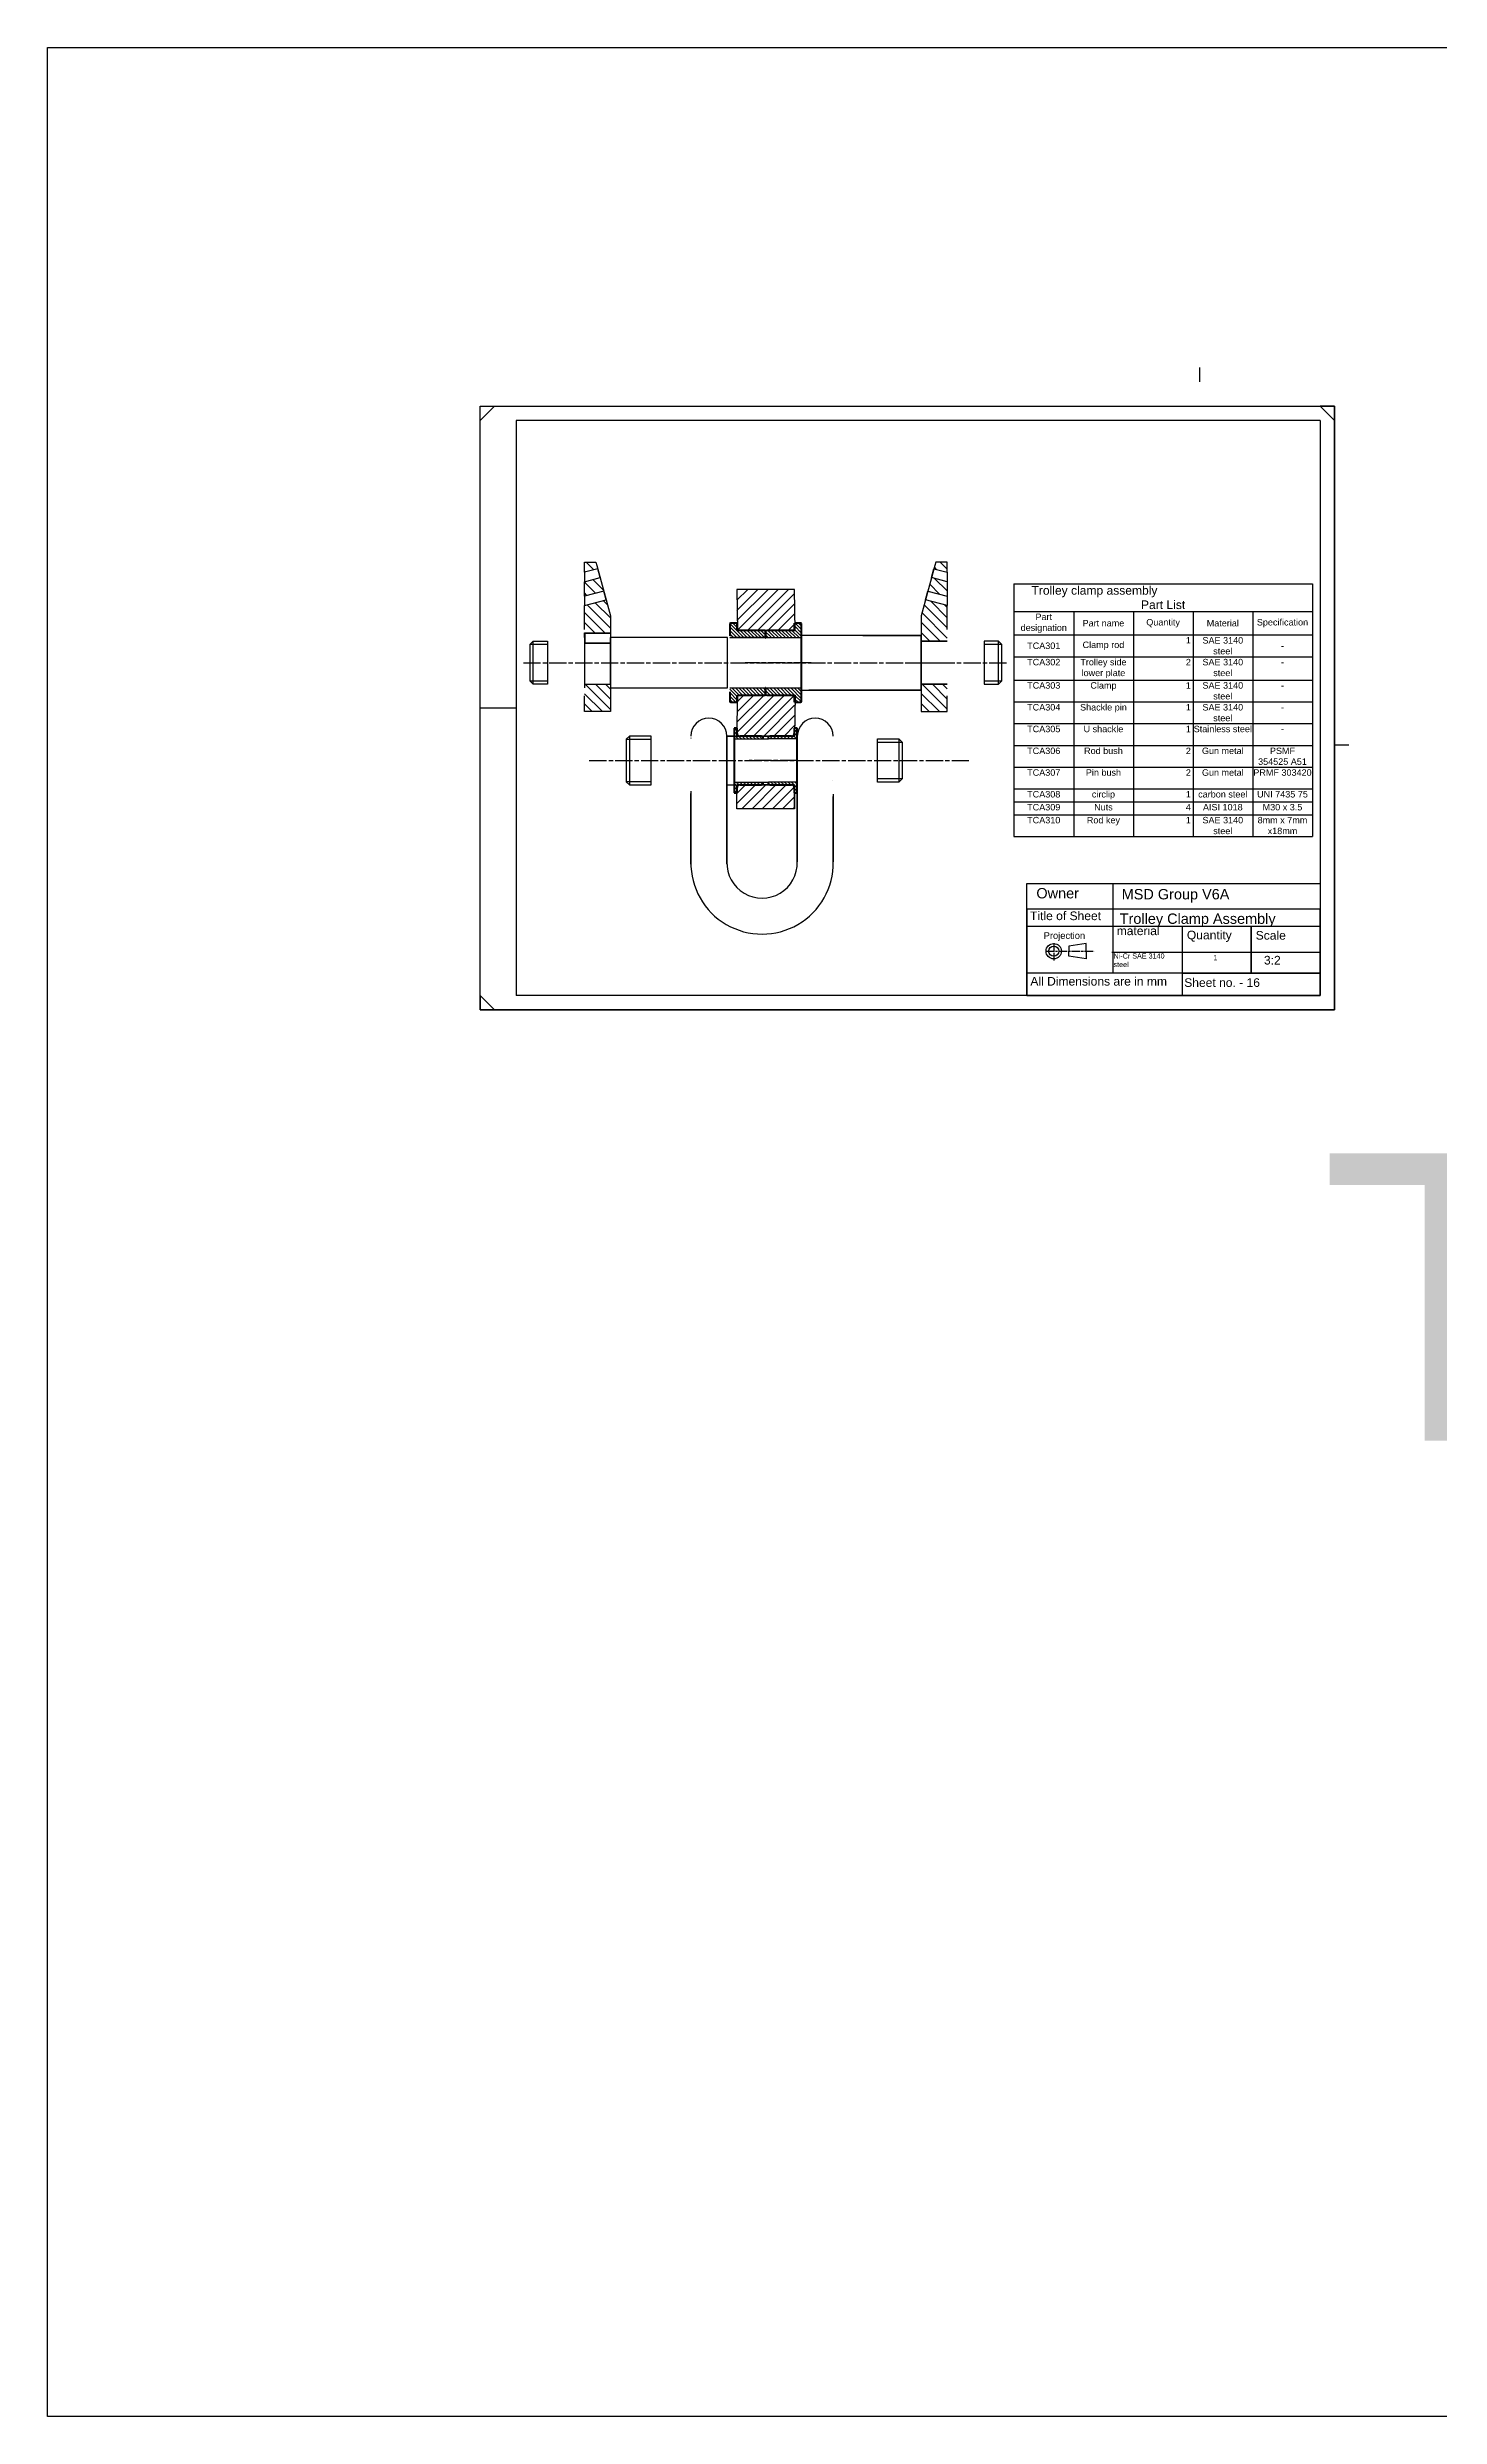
# Model space of a CAD drawing. Header units: millimetres. Extents: x -15074 to 21675, y -7568 to 6574.
# Drawn here: x 606 to 1574, y -1131 to 517 of the extents above; entities that cross this region are included whole.
import ezdxf

# ---------------------------------------------------------------- set-up
doc = ezdxf.new("R2010")
doc.units = ezdxf.units.MM
for name, pattern in [('AM_ISO08W050', [18, 12, -1.5, 3, -1.5]), ('AM_ISO08W050x2', [9, 6, -0.75, 1.5, -0.75]), ('Amconstr', [9999, 9999, 0])]:
    doc.linetypes.add(name, pattern=pattern)
for name, color, linetype, lineweight in [('AM_0', 7, 'Continuous', 50), ('AM_7', 142, 'AM_ISO08W050', 25), ('AM_8', 1, 'Continuous', 25), ('AM_CL', 1, 'Amconstr', 25)]:
    doc.layers.add(name, color=color, linetype=linetype, lineweight=lineweight)
doc.styles.get("Standard").update_dxf_attribs({"font": 'arial.ttf'})
pattern_1 = [(45, (-0.4594, -76.8957), (-3.535534, 3.535534), [])]
pattern_2 = [(135, (2874.073, -2208.7353), (-3.535534, -3.535534), [])]
pattern_3 = [(135, (1531.124, -1492.4987), (-3.771236, -3.771236), [])]
pattern_4 = [(135, (3157.9357, -2208.7353), (-3.535534, -3.535534), [])]
pattern_5 = [(135, (1814.986, -1492.4987), (-3.771236, -3.771236), [])]

# ---------------------------------------------------------------- blocks, each defined once
blk = doc.blocks.new('*T274')
at = {"color": 0, "linetype": 'ByBlock', "lineweight": -2, "transparency": 16777216}
for p, q in [((0, 0), (207.5, 0)), ((0, 0), (0, -175.7)), ((207.5, 0), (207.5, -175.7)), ((0, -19.1), (207.5, -19.1)), ((41.5, -19.1), (41.5, -175.7)), ((83, -19.1), (83, -175.7)), ((124.5, -19.1), (124.5, -175.7)), ((166, -19.1), (166, -175.7)), ((0, -35.4), (207.5, -35.4)), ((0, -50.6), (207.5, -50.6)), ((0, -66.8), (207.5, -66.8)), ((0, -82), (207.5, -82)), ((0, -97.1), (207.5, -97.1)), ((0, -112.3), (207.5, -112.3)), ((0, -127.4), (207.5, -127.4)), ((0, -142.5), (207.5, -142.5)), ((0, -151.5), (207.5, -151.5)), ((0, -160.5), (207.5, -160.5)), ((0, -175.7), (207.5, -175.7))]:
    blk.add_line(p, q, dxfattribs=at)
at = {"color": 0, "transparency": 16777216}
for s, insert, char_height, width, attachment_point in [(' Trolley clamp assembly                                           Part List', (103.7, -9.5), 6, 204.464, 5), ('Part designation', (20.7, -27.3), 4.5, 38.493, 5), ('Part name', (62.2, -27.3), 4.5, 38.493, 5), ('Quantity', (103.7, -27.3), 4.5, 38.493, 5), ('Material', (145.2, -27.3), 4.5, 38.493, 5), ('Specification', (186.7, -27.3), 4.5, 38.493, 5), ('TCA301', (20.7, -43), 4.5, 38.493, 5), ('Clamp rod', (62.2, -43), 4.5, 38.493, 5), ('1', (123, -36.9), 4.5, 38.493, 3), ('SAE 3140 steel', (145.2, -43), 4.5, 38.493, 5), ('-', (186.7, -43), 4.5, 38.493, 5), ('TCA302', (20.7, -52.1), 4.5, 38.493, 2), ('Trolley side lower plate', (62.2, -52.1), 4.5, 38.493, 2), ('2', (123, -52.1), 4.5, 38.493, 3), ('SAE 3140 steel', (145.2, -52.1), 4.5, 38.493, 2), ('-', (186.7, -52.1), 4.5, 38.493, 2), ('TCA303', (20.7, -68.3), 4.5, 38.493, 2), ('Clamp', (62.2, -68.3), 4.5, 38.493, 2), ('1', (123, -68.3), 4.5, 38.493, 3), ('SAE 3140 steel', (145.2, -68.3), 4.5, 38.493, 2), ('-', (186.7, -68.3), 4.5, 38.493, 2), ('TCA304', (20.7, -83.5), 4.5, 38.493, 2), ('TCA305', (20.7, -98.6), 4.5, 38.493, 2), ('Shackle pin', (62.2, -83.5), 4.5, 38.493, 2), ('U shackle', (62.2, -98.6), 4.5, 38.493, 2), ('1', (123, -83.5), 4.5, 38.493, 3), ('1', (123, -98.6), 4.5, 38.493, 3), ('Stainless steel', (145.2, -98.6), 4.5, 38.493, 2), ('SAE 3140 steel', (145.2, -83.5), 4.5, 38.493, 2), ('-', (186.7, -83.5), 4.5, 38.493, 2), ('TCA306', (20.7, -113.8), 4.5, 38.493, 2), ('Rod bush', (62.2, -113.8), 4.5, 38.493, 2), ('2', (123, -113.8), 4.5, 38.493, 3), ('Gun metal', (145.2, -113.8), 4.5, 38.493, 2), ('PSMF 354525 A51', (186.7, -113.8), 4.5, 38.493, 2), ('-', (186.7, -98.6), 4.5, 38.493, 2), ('TCA307', (20.7, -128.9), 4.5, 38.493, 2), ('Pin bush', (62.2, -128.9), 4.5, 38.493, 2), ('2', (123, -128.9), 4.5, 38.493, 3), ('Gun metal', (145.2, -128.9), 4.5, 38.493, 2), ('PRMF 303420', (186.7, -128.9), 4.5, 38.493, 2), ('TCA308', (20.7, -144), 4.5, 38.493, 2), ('circlip', (62.2, -144), 4.5, 38.493, 2), ('1', (123, -144), 4.5, 38.493, 3), ('carbon steel', (145.2, -144), 4.5, 38.493, 2), ('UNI 7435 75', (186.7, -144), 4.5, 38.493, 2), ('TCA309', (20.7, -153), 4.5, 38.493, 2), ('TCA310', (20.7, -162), 4.5, 38.493, 2), ('Rod key', (62.2, -162), 4.5, 38.493, 2), ('Nuts', (62.2, -153), 4.5, 38.493, 2), ('4', (123, -153), 4.5, 38.493, 3), ('1', (123, -162), 4.5, 38.493, 3), ('AISI 1018', (145.2, -153), 4.5, 38.493, 2), ('SAE 3140 steel', (145.2, -162), 4.5, 38.493, 2), ('8mm x 7mm x18mm', (186.7, -162), 4.5, 38.493, 2), ('M30 x 3.5', (186.7, -153), 4.5, 38.493, 2)]:
    blk.add_mtext(s, dxfattribs=dict(at, insert=insert, char_height=char_height, width=width, attachment_point=attachment_point))

msp = doc.modelspace()

# ---------------------------------------------------------------- hatches: boundary and pattern name
at = {"layer": 'AM_8', "true_color": 0x000000}
h = msp.add_hatch(dxfattribs=at)
h.set_pattern_fill('_U', color=18, scale=5.333333, angle=135, style=0, pattern_type=0)
h.set_pattern_definition(pattern_3)
h.paths.add_polyline_path([(988.922, 154.374), (988.305, 156.674), (987.719, 158.862), (979.719, 158.862), (979.719, 151.908)])
h = msp.add_hatch(dxfattribs=at)
h.set_pattern_fill('_U', color=18, scale=5.333333, angle=135, style=0, pattern_type=0)
h.set_pattern_definition(pattern_5)
h.paths.add_polyline_path([(1222.735, 154.374), (1223.352, 156.674), (1223.938, 158.862), (1231.938, 158.862), (1231.938, 151.908)])
h = msp.add_hatch(dxfattribs=at)
h.set_pattern_fill('_U', color=18, scale=5.333333, angle=135, style=0, pattern_type=0)
h.set_pattern_definition(pattern_3)
h.paths.add_polyline_path([(993.083, 138.843), (990.565, 148.24), (979.719, 145.334), (979.719, 135.262)])
h = msp.add_hatch(dxfattribs=at)
h.set_pattern_fill('_U', color=18, scale=5, angle=135, style=0, pattern_type=0)
h.set_pattern_definition(pattern_2)
h.paths.add_polyline_path([(997.719, 109.818), (997.719, 121.542), (995.343, 130.409), (995.151, 131.127), (994.727, 132.709), (985.417, 130.214), (984.541, 129.98), (979.719, 128.688), (979.719, 109.818)])
h = msp.add_hatch(dxfattribs=at)
h.set_pattern_fill('_U', color=18, scale=5, angle=45, style=0, pattern_type=0)
h.set_pattern_definition(pattern_1)
h.paths.add_polyline_path([(1125.719, 139.988), (1085.719, 139.988), (1085.719, 111.488), (1125.719, 111.488)])
h = msp.add_hatch(dxfattribs=at)
h.set_pattern_fill('_U', color=18, scale=5, angle=135, style=0, pattern_type=0)
h.set_pattern_definition(pattern_4)
h.paths.add_polyline_path([(1213.938, 103.988), (1213.938, 121.542), (1216.314, 130.409), (1216.506, 131.127), (1216.93, 132.709), (1226.24, 130.214), (1227.116, 129.98), (1231.938, 128.688), (1231.938, 106.988), (1231.938, 103.988)])
h = msp.add_hatch(dxfattribs=at)
h.set_pattern_fill('_U', color=18, scale=5.333333, angle=135, style=0, pattern_type=0)
h.set_pattern_definition(pattern_5)
h.paths.add_polyline_path([(1218.574, 138.843), (1221.092, 148.24), (1231.938, 145.334), (1231.938, 135.262)])
h = msp.add_hatch(dxfattribs=at)
h.set_pattern_fill('_U', color=18, scale=1.7, angle=135, style=0, pattern_type=0)
h.set_pattern_definition([(135, (-2393.5616, -2580.8874), (-1.2020815, -1.2020815), [])])
h.paths.add_polyline_path([(1127.719, 5.988), (1107.719, 5.988), (1107.719, 4.352), (1108.719, 3.988), (1123.719, 3.988), (1125.719, 3.988), (1125.719, -1.512), (1127.719, -1.512)])
h.paths.add_polyline_path([(1103.719, 5.988), (1083.719, 5.988), (1083.719, 3.988), (1083.719, -1.512), (1085.719, -1.512), (1085.719, 3.988), (1102.719, 3.988), (1103.719, 4.352)])
h.paths.add_polyline_path([(1105.719, 111.234), (1105.019, 111.488), (1085.719, 111.488), (1085.719, 116.488), (1081.519, 116.488), (1080.719, 116.197), (1080.719, 106.488), (1105.719, 106.488)])
h.paths.add_polyline_path([(1130.719, 116.197), (1129.919, 116.488), (1125.719, 116.488), (1125.719, 111.488), (1106.419, 111.488), (1105.719, 111.234), (1105.719, 106.488), (1130.719, 106.488), (1130.719, 107.988)])
h.paths.add_polyline_path([(1130.719, 71.488), (1125.719, 71.488), (1105.88, 71.488), (1105.88, 66.684), (1106.419, 66.488), (1125.88, 66.488), (1125.852, 61.488), (1129.919, 61.488), (1130.719, 61.779)])
h.paths.add_polyline_path([(1105.719, 71.488), (1080.719, 71.488), (1080.719, 61.779), (1081.519, 61.488), (1085.719, 61.488), (1085.719, 66.488), (1105.019, 66.488), (1105.719, 66.743)])
h.paths.add_polyline_path([(1127.719, 37.988), (1127.719, 43.488), (1125.75, 43.488), (1125.719, 37.988), (1108.719, 37.988), (1107.719, 37.624), (1107.719, 35.988), (1127.719, 35.988)])
h.paths.add_polyline_path([(1085.719, 43.488), (1083.719, 43.488), (1083.719, 35.988), (1103.719, 35.988), (1103.719, 37.624), (1102.719, 37.988), (1085.719, 37.988)])
h = msp.add_hatch(dxfattribs=at)
h.set_pattern_fill('_U', color=18, scale=5, angle=135, style=0, pattern_type=0)
h.set_pattern_definition(pattern_2)
h.paths.add_polyline_path([(997.719, 54.988), (997.719, 73.988), (979.719, 73.988), (979.719, 54.988)])
h = msp.add_hatch(dxfattribs=at)
h.set_pattern_fill('_U', color=18, scale=5, angle=45, style=0, pattern_type=0)
h.set_pattern_definition(pattern_1)
h.paths.add_polyline_path([(1085.88, 66.488), (1085.719, 37.988), (1125.719, 37.988), (1125.88, 66.488)])
h = msp.add_hatch(dxfattribs=at)
h.set_pattern_fill('_U', color=18, scale=5, angle=135, style=0, pattern_type=0)
h.set_pattern_definition(pattern_4)
h.paths.add_polyline_path([(1213.938, 54.988), (1213.938, 73.988), (1231.938, 73.988), (1231.938, 54.988)])
h = msp.add_hatch(dxfattribs=at)
h.set_pattern_fill('_U', color=18, scale=5, angle=45, style=0, pattern_type=0)
h.set_pattern_definition(pattern_1)
h.paths.add_polyline_path([(1125.719, 3.988), (1085.719, 3.988), (1085.719, -12.57), (1125.719, -12.57)])

# ---------------------------------------------------------------- linework, layer by layer
for p, q in [((1407.289, 294.301), (1407.289, 284.301)), ((907.267, 257.534), (917.267, 267.534)), ((1501.267, 257.534), (1491.267, 267.534)), ((932.267, 257.534), (932.267, 247.534)), ((1231.938, 145.334), (1231.938, 135.262)), ((941.919, 101.838), (944.119, 103.988)), ((941.919, 76.138), (941.919, 101.838)), ((979.822, 103.988), (979.719, 103.988)), ((1080.719, 106.488), (1125.719, 106.488)), ((1080.719, 106.488), (1130.719, 106.488)), ((1173.26, 107.988), (1213.938, 107.988)), ((1213.938, 103.988), (1231.938, 103.988)), ((1267.538, 103.988), (1269.738, 101.838)), ((1269.738, 101.838), (1269.738, 76.138)), ((944.119, 73.988), (941.919, 76.138)), ((1080.719, 71.488), (1125.719, 71.488)), ((1105.88, 71.768), (1105.719, 71.766)), ((1125.719, 71.488), (1130.719, 71.488)), ((1269.738, 76.138), (1267.538, 73.988)), ((907.267, 57.534), (932.267, 57.534)), ((1008.819, 35.713), (1011.119, 37.988)), ((1008.819, 35.713), (1008.819, 6.263)), ((1083.719, 35.988), (1103.719, 35.988)), ((1103.719, 35.988), (1107.719, 35.988)), ((1127.719, 35.988), (1107.719, 35.988)), ((1198.419, 35.988), (1200.619, 33.838)), ((1200.619, 33.838), (1200.619, 8.138)), ((1501.267, 31.934), (1511.267, 31.934)), ((1008.819, 6.263), (1011.119, 3.988)), ((1083.719, 5.988), (1103.719, 5.988)), ((1103.719, 5.988), (1107.719, 5.988)), ((1127.719, 5.988), (1107.719, 5.988)), ((1200.619, 8.138), (1198.419, 5.988)), ((1053.719, -0.412), (1053.719, -2.012)), ((1152.719, -2.312), (1152.719, -4.012)), ((1306.015, -111.63), (1306.015, -111.63)), ((1306.015, -111.63), (1306.015, -111.63)), ((1328.659, -106.301), (1316.629, -108.094)), ((1328.659, -116.959), (1316.629, -115.167)), ((1328.659, -108.094), (1328.659, -106.301)), ((1328.659, -115.167), (1328.659, -116.959)), ((1395.267, -126.866), (1395.267, -142.466)), ((907.267, -142.466), (917.267, -152.466))]:
    msp.add_line(p, q)
at = {"color": 82}
for p, q in [((941.919, 101.838), (954.119, 101.838)), ((1257.538, 101.838), (1269.738, 101.838)), ((954.119, 76.138), (941.919, 76.138)), ((1269.738, 76.138), (1257.538, 76.138)), ((1008.819, 35.713), (1026.119, 35.713)), ((1183.419, 33.838), (1200.619, 33.838)), ((1026.119, 6.263), (1008.819, 6.263)), ((1200.619, 8.138), (1183.419, 8.138))]:
    msp.add_line(p, q, dxfattribs=at)
for points in [[(606.274, 516.955), (4871.841, 516.955), (4871.841, -1130.825), (606.274, -1130.825)], [(907.267, 267.534), (1501.267, 267.534), (1501.267, -152.466), (907.267, -152.466)], [(1086.178, 111.488), (1126.178, 111.488), (1125.719, 139.988), (1085.719, 139.988)], [(954.119, 73.988), (944.119, 73.988), (944.119, 103.988), (954.119, 103.988)], [(997.719, 102.488), (980.219, 102.488), (980.219, 109.488), (997.719, 109.488)], [(1213.938, 107.988), (1130.719, 107.988), (1130.719, 69.988), (1213.938, 69.988)], [(1257.538, 73.988), (1267.538, 73.988), (1267.538, 103.988), (1257.538, 103.988)], [(1086.339, 66.488), (1126.339, 66.488), (1125.719, 37.988), (1085.719, 37.988)], [(1026.119, 37.988), (1011.119, 37.988), (1011.119, 3.988), (1026.119, 3.988)], [(1083.719, 37.988), (1078.719, 37.988), (1078.719, 3.988), (1083.719, 3.988)], [(1183.419, 35.988), (1198.419, 35.988), (1198.419, 5.988), (1183.419, 5.988)], [(1085.719, 3.988), (1125.719, 3.988), (1125.719, -12.57), (1085.719, -12.57)], [(1287.267, -64.466), (1491.267, -64.466), (1491.267, -142.466), (1287.267, -142.466)], [(1287.267, -142.466), (1491.267, -142.466), (1491.267, -82.466), (1287.267, -82.466)], [(1287.267, -142.466), (1491.267, -142.466), (1491.267, -94.466), (1287.267, -94.466)], [(1443.267, -94.466), (1395.267, -94.466), (1395.267, -126.866), (1443.267, -126.866)], [(1491.267, -94.466), (1443.267, -94.466), (1443.267, -126.866), (1491.267, -126.866)], [(1287.267, -142.466), (1491.267, -142.466), (1491.267, -126.866), (1287.267, -126.866)]]:
    msp.add_lwpolyline(points, close=True)
for points in [[(932.267, -152.466), (907.267, -152.466), (907.267, 267.534), (932.267, 267.534)], [(907.267, 257.534), (907.267, 267.534), (1501.267, 267.534), (1501.267, 257.534)], [(1491.267, -152.466), (1501.267, -152.466), (1501.267, 267.534), (1491.267, 267.534)], [(932.267, 257.534), (932.267, -142.466)], [(1491.267, 257.534), (932.267, 257.534)], [(1491.267, 257.534), (1491.267, -142.466)], [(979.719, 151.908), (979.719, 158.862), (987.719, 158.862), (988.305, 156.674)], [(988.305, 156.674), (997.719, 121.542), (997.719, 54.988), (979.719, 54.988), (979.719, 65.988)], [(979.719, 151.908), (979.719, 145.334), (990.565, 148.24), (988.922, 154.374), (979.719, 151.908)], [(1223.352, 156.674), (1213.938, 121.542), (1213.938, 54.988), (1231.938, 54.988), (1231.938, 65.988)], [(1231.938, 151.908), (1231.938, 145.334), (1221.092, 148.24), (1222.735, 154.374), (1231.938, 151.908)], [(1231.938, 151.908), (1231.938, 158.862), (1223.938, 158.862), (1223.352, 156.674)], [(979.719, 135.262), (979.719, 145.334)], [(979.719, 135.262), (979.719, 128.688), (994.727, 132.709), (993.083, 138.843), (979.719, 135.262)], [(1231.938, 135.262), (1231.938, 128.688), (1216.93, 132.709), (1218.574, 138.843), (1231.938, 135.262)], [(979.719, 111.988), (979.719, 128.688)], [(1231.938, 111.988), (1231.938, 128.688)], [(979.822, 106.488), (979.719, 106.488), (979.719, 109.818), (997.719, 109.818), (997.719, 106.488)], [(979.719, 73.988), (997.719, 73.988), (997.719, 103.988)], [(979.719, 73.988), (997.719, 73.988), (997.719, 103.988)], [(979.822, 103.988), (979.719, 103.988)], [(979.822, 103.988), (979.719, 103.988)], [(979.822, 106.488), (979.822, 71.488)], [(979.822, 106.488), (979.822, 102.488), (997.719, 102.488), (997.719, 106.488)], [(1077.719, 106.488), (997.719, 106.488)], [(1077.719, 106.488), (997.719, 106.488), (997.719, 71.488), (1077.719, 71.488)], [(997.719, 99.988), (997.719, 103.988)], [(1077.719, 71.488), (1079.219, 71.488), (1079.219, 106.488), (1077.719, 106.488)], [(1105.719, 105.988), (1105.719, 106.488), (1080.719, 106.488)], [(1105.719, 105.988), (1105.88, 105.988)], [(1105.719, 105.988), (1105.88, 105.988)], [(1105.719, 105.988), (1105.88, 105.988)], [(1213.938, 106.988), (1213.938, 103.988), (1231.938, 103.988)], [(1231.938, 103.988), (1213.938, 103.988), (1213.938, 73.988), (1231.938, 73.988)], [(1231.938, 73.988), (1213.938, 73.988), (1213.938, 103.988)], [(1213.938, 99.988), (1213.938, 103.988), (1231.938, 103.988)], [(997.719, 71.488), (1077.719, 71.488)], [(1080.719, 71.488), (1105.719, 71.488), (1105.719, 71.766)], [(1133.719, 69.988), (1135.819, 69.988)], [(1213.938, 69.988), (1135.819, 69.988)], [(1053.809, 36.488), (1053.719, 36.488)], [(1053.719, 36.488), (1053.809, 36.488)], [(1078.719, -51.012), (1078.719, 37.988)], [(1078.719, 5.488), (1078.719, 36.488)], [(1078.719, 36.488), (1078.719, -51.012)], [(1078.719, 34.488), (1078.719, 7.488)], [(1085.719, 37.988), (1125.719, 37.988)], [(1085.719, 37.988), (1125.719, 37.988)], [(1085.719, 37.988), (1125.719, 37.988)], [(1127.719, 3.988), (1127.719, 37.988)], [(1127.719, -49.512), (1127.719, 37.988)], [(1127.719, 37.988), (1127.719, -49.512)], [(1125.719, 3.988), (1085.719, 3.988)], [(1125.719, 3.988), (1085.719, 3.988)], [(1152.23, 6.988), (1152.219, 6.988)], [(1053.719, -51.012), (1053.719, -2.012)], [(1053.719, -2.012), (1053.719, -51.012)], [(1152.719, -49.512), (1152.719, -4.012)], [(1152.719, -4.012), (1152.719, -49.512)], [(1347.267, -126.866), (1347.267, -64.466), (1491.267, -64.466), (1491.267, -142.466), (1347.267, -142.466)], [(1287.267, -112.466), (1287.267, -142.466), (1491.267, -142.466), (1491.267, -112.466), (1346.416, -112.466)], [(1316.629, -108.094), (1316.629, -111.63)], [(1316.629, -115.167), (1316.629, -111.63)], [(1328.659, -111.63), (1328.659, -108.094)], [(1328.659, -111.63), (1328.659, -115.167)], [(907.267, -142.466), (907.267, -152.466), (1501.267, -152.466), (1501.267, -142.466)], [(1491.267, -142.466), (932.267, -142.466)]]:
    msp.add_lwpolyline(points)
for radius in [5.329, 3.536]:
    msp.add_circle((1306.015, -111.63), radius)
for centre, radius, start, end in [((1066.219, 37.988), 12.5, 0, 180), ((1140.219, 37.988), 12.5, 0, 180), ((1103.219, -50.262), 49.506, 179.131949, 0.868051), ((1103.219, -50.262), 24.511, 178.246595, 1.753405)]:
    msp.add_arc(centre, radius, start, end)
at = {"layer": 'AM_0'}
for p, q in [((1081.519, 116.488), (1080.719, 116.197)), ((1080.719, 116.197), (1080.719, 107.738)), ((1085.719, 116.488), (1081.519, 116.488)), ((1085.719, 116.488), (1085.719, 111.488)), ((1129.919, 116.488), (1125.719, 116.488)), ((1125.719, 111.488), (1125.719, 116.488)), ((1130.719, 116.197), (1129.919, 116.488)), ((1130.719, 61.779), (1130.719, 116.197)), ((1105.478, 111.488), (1086.178, 111.488)), ((1105.719, 111.234), (1105.019, 111.488)), ((1106.419, 111.488), (1105.719, 111.234)), ((1105.719, 111.234), (1105.719, 105.988)), ((1105.719, 105.988), (1105.719, 111.234)), ((1125.719, 111.488), (1106.419, 111.488)), ((1080.719, 68.638), (1080.719, 61.779)), ((1085.719, 66.488), (1085.719, 61.488)), ((1086.178, 66.488), (1105.478, 66.488)), ((1105.019, 66.488), (1105.719, 66.743)), ((1105.719, 66.743), (1105.719, 71.766)), ((1105.719, 71.766), (1105.719, 66.743)), ((1105.719, 66.743), (1106.419, 66.488)), ((1106.419, 66.488), (1125.719, 66.488)), ((1125.719, 61.488), (1125.719, 66.488)), ((1080.719, 61.779), (1081.519, 61.488)), ((1081.519, 61.488), (1085.719, 61.488)), ((1125.719, 61.488), (1129.919, 61.488)), ((1129.919, 61.488), (1130.719, 61.779)), ((1085.719, 43.488), (1083.719, 43.488)), ((1083.719, 43.488), (1083.719, -1.512)), ((1085.719, 43.488), (1085.719, 37.988)), ((1102.719, 37.988), (1087.719, 37.988)), ((1103.719, 37.624), (1102.719, 37.988)), ((1103.719, 37.624), (1103.719, 35.988)), ((1108.719, 37.988), (1107.719, 37.624)), ((1107.719, 35.988), (1107.719, 37.624)), ((1123.719, 37.988), (1108.719, 37.988)), ((1125.719, 37.988), (1125.719, 43.488)), ((1127.719, 43.488), (1125.719, 43.488)), ((1127.719, -1.512), (1127.719, 43.488)), ((1085.719, 3.988), (1085.719, -1.512)), ((1087.719, 3.988), (1102.719, 3.988)), ((1102.719, 3.988), (1103.719, 4.352)), ((1103.719, 5.988), (1103.719, 4.352)), ((1107.719, 4.352), (1107.719, 5.988)), ((1107.719, 4.352), (1108.719, 3.988)), ((1108.719, 3.988), (1123.719, 3.988)), ((1125.719, -1.512), (1125.719, 3.988)), ((1083.719, -1.512), (1085.719, -1.512)), ((1125.719, -1.512), (1127.719, -1.512))]:
    msp.add_line(p, q, dxfattribs=at)
for centre, start, end in [((1087.719, 39.988), 180, 270), ((1123.719, 39.988), 270, 0), ((1087.719, 1.988), 90, 180), ((1123.719, 1.988), 0, 90)]:
    msp.add_arc(centre, 2, start, end, dxfattribs=at)
at = {"layer": 'AM_7'}
for p, q in [((937.236, 88.988), (1273.244, 88.988)), ((1137.359, 88.988), (1091.424, 88.988)), ((983.077, 20.988), (1248.082, 20.988)), ((1127.719, 20.988), (1094.175, 20.988))]:
    msp.add_line(p, q, dxfattribs=at)
at = {"layer": 'AM_7', "color": 3}
msp.add_line((1205.935, 88.988), (1234.938, 88.988), dxfattribs=at)
at = {"layer": 'AM_7', "linetype": 'AM_ISO08W050x2'}
for p, q in [((1300.441, -111.63), (1334.233, -111.63)), ((1306.015, -106.056), (1306.015, -118.127)), ((1306.015, -111.63), (1306.015, -111.63)), ((1306.015, -111.63), (1306.015, -111.63))]:
    msp.add_line(p, q, dxfattribs=at)
at = {"layer": 'AM_CL'}
for p, q in [((1078.719, 37.988), (1083.719, 37.988)), ((1085.719, -12.57), (1085.719, 3.988)), ((1125.719, -12.57), (1125.719, 3.988))]:
    msp.add_line(p, q, dxfattribs=at)

# ---------------------------------------------------------------- block references
msp.add_blockref('*T274', (1278.387, 143.768))

# ---------------------------------------------------------------- texts
at = {"attachment_point": 1}
for s, width, gutter_width, heights, insert, char_height in [(' Owner', 50.61765, 15, [0], (1291.159, -67.718), 7.2), ('MSD Group V6A', 112.73931, 15, [0], (1353.281, -68.408), 7.2), ('Title of Sheet', 54.75909, 15, [0], (1289.549, -84.04), 6), ('Projection', 42.55316, 23.227, [0], (1299.027, -98.434), 4.6453), ('material', 45.43763, 15, [0], (1349.83, -94.466), 6), ('Trolley Clamp Assembly', 114.11979, 15, [0], (1351.9, -85.419), 7.2), ('Quantity', 40.26404, 15, [0], (1398.607, -97.373), 6), ('Scale', 41.41444, 15, [0], (1446.463, -97.603), 6), ('Ni-Cr SAE 3140 \\Psteel', 65.78252, 17.847, [0], (1347.606, -113.173), 3.56939), ('1', 62.87178, 17.847, [0], (1417.027, -114.336), 3.569), ('\\pxi-3,l4,t4;3:2', 40.94713, 15, [0], (1446.203, -114.893), 6), ('All Dimensions are in mm', 115.84588, 15, [0], (1289.779, -129.558), 6), ('Sheet no. - 16', 87.2004, 15, [2.173], (1396.766, -130.477), 6), ('Trolley Clamp assembly', 172208.435, 1000, [0], (1491.593, -252.158), 200)]:
    msp.add_mtext_dynamic_manual_height_columns(s, width=width, gutter_width=gutter_width, heights=heights, dxfattribs=dict(at, insert=insert, char_height=char_height))

doc.saveas('drawing.dxf')
